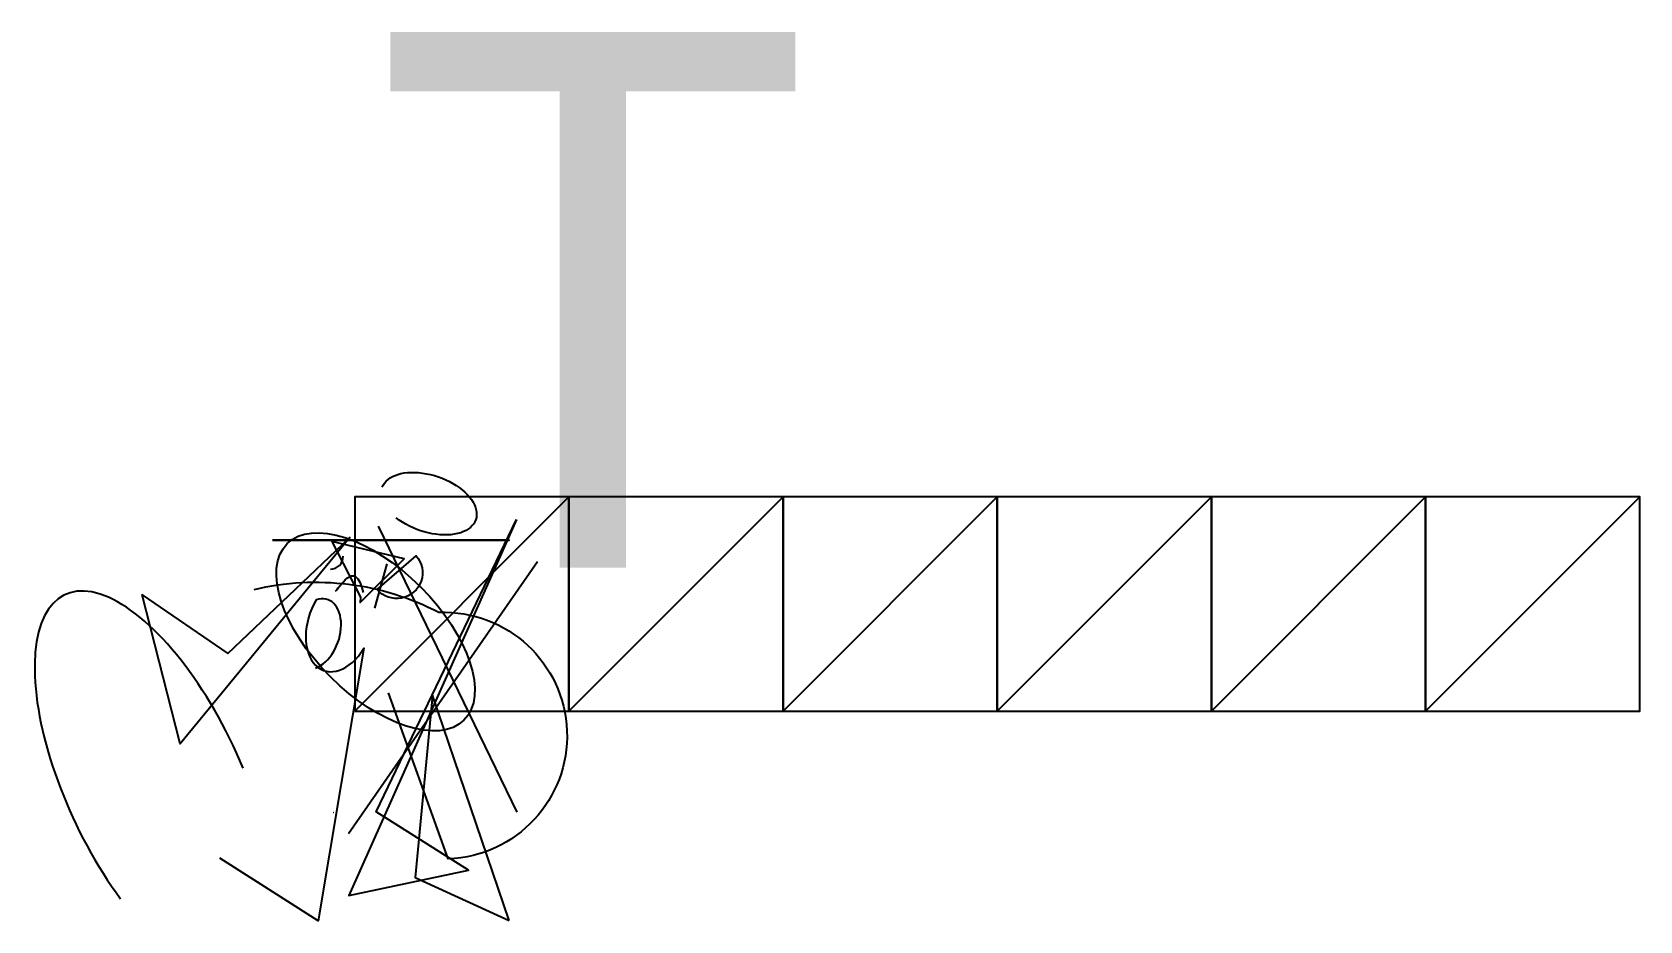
# Model space of a CAD drawing. Extents: x -1.51 to 6, y -0.98 to 3.17.
import ezdxf

# ---------------------------------------------------------------- set-up
doc = ezdxf.new("R2010")
doc.units = 0

# ---------------------------------------------------------------- blocks, each defined once
blk = doc.blocks.new('B0')
blk.add_lwpolyline([(0.0137, -0.1021), (0.1958, 0.056, -1)], format="xyb", close=True)
blk.add_open_spline([(-0.1817, -0.1088, -0.0842), (-0.1681, -0.1069, -0.1596), (-0.0888, 0.0543, -0.0541), (-0.0519, -0.1162, -0.0932)], degree=3)
blk.add_3dface([(-0.1974, 0.1223, 0.0793), (-0.0639, -0.1378, 0.1829), (-0.0654, -0.1629, -0.1613), (0.139, 0.0415, 0.1229)])
at = {"layer": 'B'}
blk.add_line((0.0021, -0.1894, -0.1205), (0.06, 0.018, -0.1118), dxfattribs=at)
at = {"layer": 'MUROS'}
blk.add_text('T', height=2.5, dxfattribs=at).set_placement((0, 0))

msp = doc.modelspace()

# ---------------------------------------------------------------- linework, layer by layer
for p, q in [((0.1092, 0.8635, -0.7928), (0.7563, -0.4711, 0.7794)), ((0.8527, 0.6974, -0.6674), (-0.0287, -0.5725, -0.1979))]:
    msp.add_line(p, q)
at = {"extrusion": (0.75854, -0.260946, -0.684506)}
msp.add_lwpolyline([(0.1305, -0.3673, -1), (0.4324, -0.5226, -1), (0.291, -0.0856), (-0.9814, 0.2423), (-0.8535, -0.5737)], format="xyb", dxfattribs=at)
msp.add_polyline3d([(-0.3835, 0.798, 0.5922), (0.7214, 0.7978, -0.5798)], close=True)
msp.add_circle((0.2506, 0.6833, 0.0153), 1e-13)
msp.add_arc((-0.097, -0.5042, -0.8719), 0.0308, 90, 90.0000001)
at = {"extrusion": (-0.61918, -0.806138, -0.137898)}
msp.add_ellipse((0.3467, 0.9683, -0.8032), major_axis=(-0.1528, -0.066, 0.4582), ratio=0.43249, start_param=1.017908, end_param=6.283185, dxfattribs=at)
msp.add_ellipse((-0.9372, -0.3391, 0.0283), major_axis=(0.4157, -0.8823, -0.8652), ratio=0.314553, start_param=1.456243, end_param=5.156936)
for points in [[(0, 0), (1, 0), (1, 1)], [(0, 0), (1, 1), (0, 1)], [(1, 0), (2, 0), (2, 1)], [(1, 0), (2, 1), (1, 1)], [(2, 0), (3, 0), (3, 1)], [(2, 0), (3, 1), (2, 1)], [(3, 0), (4, 0), (4, 1)], [(3, 0), (4, 1), (3, 1)], [(4, 0), (5, 0), (5, 1)], [(4, 0), (5, 1), (4, 1)], [(5, 0), (6, 0), (6, 1)], [(5, 0), (6, 1), (5, 1)], [(0.7216, -0.977, 0.4414), (0.3634, 0.0739, -0.4663), (0.2819, -0.7769, -0.1305)]]:
    msp.add_3dface(points)
at = {"layer": 'A'}
msp.add_lwpolyline([(-0.4696, 0.5681, -0.179967), (0.3932, 0.461, -1), (0.4368, -0.6904), (0.1584, 0.0844)], format="xyb", dxfattribs=at)
at = {"layer": 'A', "extrusion": (-0.862957, -0.864078, 0.723638)}
msp.add_circle((-0.1924, 0.8832, 0.1394), 0.5831, dxfattribs=at)
at = {"layer": 'B'}
msp.add_polyline3d([(-0.5928, 0.2685, -0.472), (-0.0229, 0.8107, 0.6922), (-0.8154, -0.1528, -0.4466), (-0.9929, 0.5422, 0.2742)], close=True, dxfattribs=at)
msp.add_3dface([(0.756, 0.8939, -0.8287), (-0.028, -0.8616, 0.5212), (0.5317, -0.7432, -0.0494), (0.0996, -0.4699, 0.7449)], dxfattribs=at)
at = {"layer": 'cañería'}
msp.add_arc((-0.1137, 0.7227, 0.1007), 0.0601, 270, 360, dxfattribs=at)

# ---------------------------------------------------------------- block references
msp.add_blockref('B0', (0.0912, 0.6692, 0.165))

doc.saveas('drawing.dxf')
